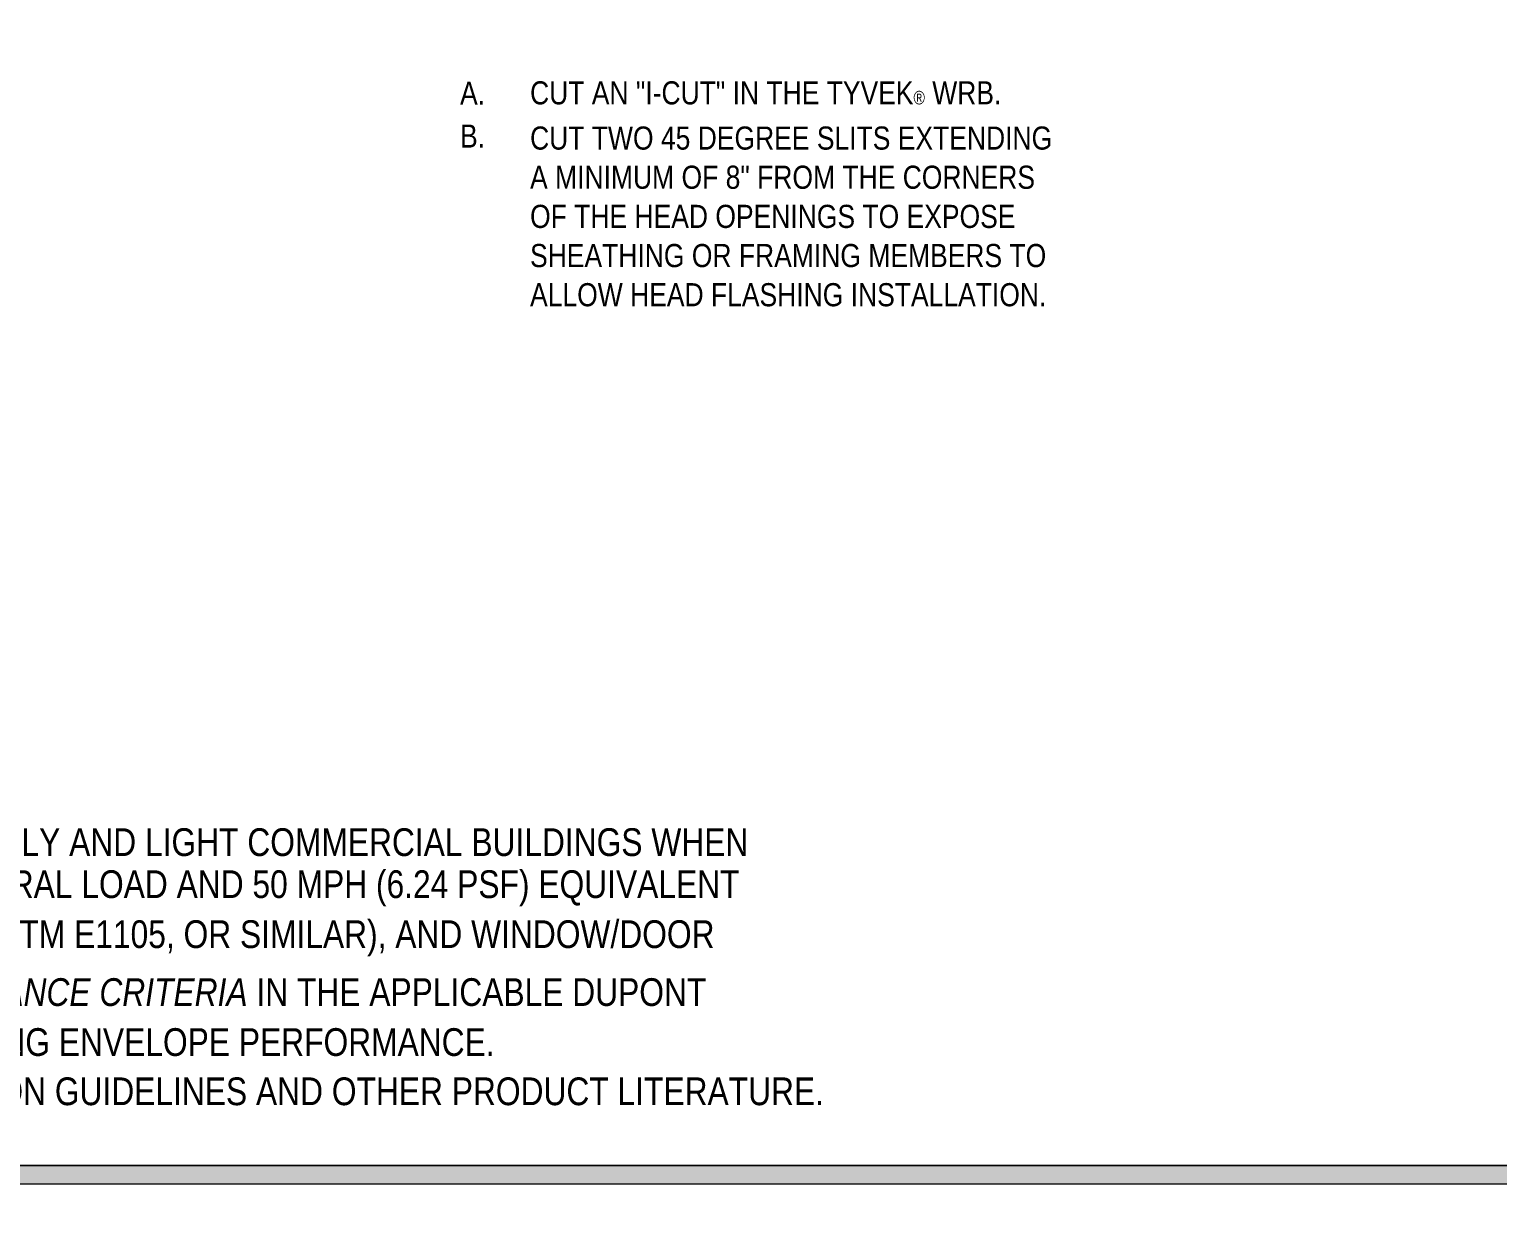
# Model space of a CAD drawing. Header units: inches. Extents: x -26 to 76, y -15 to 22.
# Drawn here: x -9.9 to 0.03, y -15.38 to -7.33 of the extents above; entities that cross this region are included whole.
import ezdxf

# ---------------------------------------------------------------- set-up
doc = ezdxf.new("R2010")
doc.units = ezdxf.units.IN
doc.header["$MEASUREMENT"] = 0
for name, color, linetype, lineweight in [('.ATI-TEXT_2', 7, 'Continuous', 0), ('G-ANNO-TTLB', 7, 'Continuous', 0), ('TYVEK', 7, 'Continuous', 0)]:
    doc.layers.add(name, color=color, linetype=linetype, lineweight=lineweight)

# ---------------------------------------------------------------- blocks, each defined once
blk = doc.blocks.new('Block_54')
at = {"layer": 'TYVEK', "color": 33, "lineweight": 25, "true_color": 0xcc9966}
for points in [[(-6.0375, -11.2067)], [(-6.0375, -15.3765)]]:
    blk.add_lwpolyline(points, dxfattribs=at)
blk = doc.blocks.new('Block_242')
at = {"layer": '.ATI-TEXT_2', "char_height": 0.2, "attachment_point": 7}
for s, insert in [('\\C18;\\c0;\\FArial Narrow|b0|i0|c1;\\H0.187500;\\W1.000000;INSTALLATION IS APPLICABLE FOR SINGLE-FAMILY RESIDENTIAL & WOOD-FRAMED MULITI-FAMILY AND LIGHT COMMERCIAL BUILDINGS WHEN ', (-20.0692, -12.9194)), ('\\C18;\\c0;\\FArial Narrow|b0|i0|c1;\\H0.187500;\\W1.000000;PERFORMANCE REQUIREMENTS DO NOT EXCEED ASTM E1677 (65 MPH EQUIVALENT STRUCTURAL LOAD AND 50 MPH (6.24 PSF) EQUIVALENT', (-20.0692, -13.2575)), ('\\C18;\\c0;\\FArial Narrow|b0|i0|c1;\\H0.187500;\\W1.000000;WIND-DRIVEN RAIN WATER INFILTRATION WHEN TESTED IN ACCORDANCE WITH ASTM E331, ASTM E1105, OR SIMILAR), AND WINDOW/DOOR', (-20.0692, -13.5956)), ('\\C18;\\c0;\\FArial Narrow|b0|i0|c1;\\H0.187500;\\W1.000000;DESIGN RATINGS THAT DO NOT EXCEED DP45. SEE \\FArial Narrow Italic|b0|i1|c1;APPLICABLE STRUCTURES AND PERFORMANCE CRITERIA \\FArial Narrow|b0|i0|c1;IN THE APPLICABLE DUPONT', (-20.0662, -13.9337)), ('\\C18;\\c0;\\FArial Narrow|b0|i0|c1;\\H0.187500;\\W1.000000;INSTALLATION GUIDELINE FOR MORE INFORMATION REGARDING BUILDING TYPES AND BUILDING ENVELOPE PERFORMANCE.  ', (-20.0665, -14.2718)), ('\\C18;\\c0;\\FArial Narrow|b0|i0|c1;\\H0.187500;\\W1.000000;ALWAYS CHECK \\L\\C160;\\c16730368;BUILDING.DUPON\\l\\LT\\l\\L.COM\\l\\C18;\\c0; FOR THE LATEST VERSIONS OF DUPONT INSTALLATION GUIDELINES AND OTHER PRODUCT LITERATURE.', (-20.0458, -14.6048))]:
    blk.add_mtext(s, dxfattribs=dict(at, insert=insert))

msp = doc.modelspace()

# ---------------------------------------------------------------- hatches: boundary and pattern name
at = {"layer": 'G-ANNO-TTLB', "true_color": 0xff00ff, "transparency": 33554687}
h = msp.add_hatch(color=6, dxfattribs=at)
edge = h.paths.add_edge_path()
edge.add_spline(control_points=[(20.0342, -15.1346), (20.0342, -15.1346), (-20.6658, -15.1346), (-20.6658, -15.1346), (-20.6658, -15.1346), (-20.6658, 19.0008), (-20.6658, 19.0008), (-20.6658, 19.0008), (20.0342, 19.0008), (20.0342, 19.0008), (20.0342, 19.0008), (20.0342, -15.1346), (20.0342, -15.1346)], knot_values=[0, 0, 0, 0, 1, 1, 1, 2, 2, 2, 3, 3, 3, 4, 4, 4, 4], degree=3, periodic=0)
edge = h.paths.add_edge_path()
edge.add_spline(control_points=[(-20.5408, 18.8757), (-20.5408, 18.8757), (-20.5408, -15.0095), (-20.5408, -15.0095), (-20.5408, -15.0095), (19.9092, -15.0095), (19.9092, -15.0095), (19.9092, -15.0095), (19.9092, 18.8757), (19.9092, 18.8757), (19.9092, 18.8757), (-20.5408, 18.8757), (-20.5408, 18.8757)], knot_values=[0, 0, 0, 0, 1, 1, 1, 2, 2, 2, 3, 3, 3, 4, 4, 4, 4], degree=3, periodic=0)
edge.add_line((-20.5408, 18.8757), (-20.5408, 18.8757))

# ---------------------------------------------------------------- linework, layer by layer
at = {"layer": 'G-ANNO-TTLB', "color": 6, "lineweight": 9, "true_color": 0xff00ff}
for p, q in [((-20.5408, -15.0095), (19.9092, -15.0095)), ((19.9092, -15.0095), (-20.5408, -15.0095)), ((-20.6658, -15.1346), (20.0342, -15.1346))]:
    msp.add_line(p, q, dxfattribs=at)
at = {"layer": 'G-ANNO-TTLB'}
for points in [[(20.0342, -15.1346), (20.0342, -15.1346), (-20.6658, -15.1346), (-20.6658, -15.1346), (-20.6658, -15.1346), (-20.6658, 19.0008), (-20.6658, 19.0008), (-20.6658, 19.0008), (20.0342, 19.0008), (20.0342, 19.0008), (20.0342, 19.0008), (20.0342, -15.1346), (20.0342, -15.1346)], [(-20.5408, 18.8757), (-20.5408, 18.8757), (-20.5408, -15.0095), (-20.5408, -15.0095), (-20.5408, -15.0095), (19.9092, -15.0095), (19.9092, -15.0095), (19.9092, -15.0095), (19.9092, 18.8757), (19.9092, 18.8757), (19.9092, 18.8757), (-20.5408, 18.8757), (-20.5408, 18.8757)]]:
    msp.add_open_spline(points, degree=3, knots=[0, 0, 0, 0, 1, 1, 1, 2, 2, 2, 3, 3, 3, 4, 4, 4, 4], dxfattribs=at)

# ---------------------------------------------------------------- block references
at = {"layer": '.ATI-TEXT_2'}
msp.add_blockref('Block_242', (0, 0), dxfattribs=at)
at = {"layer": 'TYVEK'}
msp.add_blockref('Block_54', (0, 0), dxfattribs=at)

# ---------------------------------------------------------------- texts
at = {"layer": '.ATI-TEXT_2', "char_height": 0.2, "attachment_point": 7}
for s, insert in [('\\C18;\\c0;\\FArial Narrow|b0|i0|c1;\\H0.156297;\\W1.000000;A.', (-6.9834, -7.8349)), ('\\C18;\\c0;\\FArial Narrow|b0|i0|c1;\\H0.156297;\\W1.000000;CUT AN "I-CUT" IN THE TYVEK\\H0.091121;®\\H0.156297; WRB.', (-6.51, -7.8349)), ('\\C18;\\c0;\\FArial Narrow|b0|i0|c1;\\H0.156297;\\W1.000000;B.', (-6.9836, -8.1252)), ('\\C18;\\c0;\\FArial Narrow|b0|i0|c1;\\H0.156297;\\W1.000000;CUT TWO 45 DEGREE SLITS EXTENDING ', (-6.51, -8.1408)), ('\\C18;\\c0;\\FArial Narrow|b0|i0|c1;\\H0.156297;\\W1.000000;A MINIMUM OF 8" FROM THE CORNERS ', (-6.51, -8.4057)), ('\\C18;\\c0;\\FArial Narrow|b0|i0|c1;\\H0.156297;\\W1.000000;OF THE HEAD OPENINGS TO EXPOSE ', (-6.51, -8.6706)), ('\\C18;\\c0;\\FArial Narrow|b0|i0|c1;\\H0.156297;\\W1.000000;SHEATHING OR FRAMING MEMBERS TO ', (-6.51, -8.9355)), ('\\C18;\\c0;\\FArial Narrow|b0|i0|c1;\\H0.156297;\\W1.000000;ALLOW HEAD FLASHING INSTALLATION. ', (-6.51, -9.2004))]:
    msp.add_mtext(s, dxfattribs=dict(at, insert=insert))

doc.saveas('drawing.dxf')
